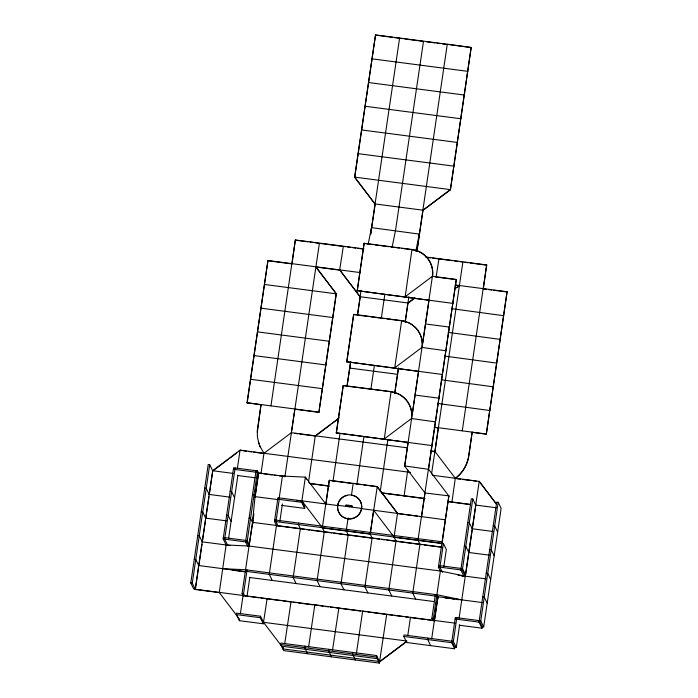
<?xml version="1.0" encoding="UTF-8"?>
<svg xmlns="http://www.w3.org/2000/svg" width="698" height="698" viewBox="0 0 698 698"><rect width="100%" height="100%" fill="white"/><g stroke="black" fill="none" stroke-linecap="round" stroke-linejoin="round"><path stroke-width="1.05" d="M257.353 432.202L261.035 404.57L257.3 430.474L257.431 437.105L258.984 443.806L258.365 441.694M285.552 476.455L258.522 472.921L255.032 496.627L252.536 522.348L441.773 547.058M455.175 623.174L193.73 589.042L190.781 582.97L208.213 464.458L209.705 464.659L212.777 470.984L228.194 459.406M463.769 575.981L460.82 569.908L471.281 498.8L472.773 498.991L462.312 570.1L465.261 576.173L440.368 571.025L249.046 546.054L226.117 544.955L219.268 592.619L195.353 589.496L192.282 583.17L209.705 464.659M195.231 589.243L212.654 470.731L240.06 450.149L410.581 472.406M195.353 589.496L198.52 567.945M202.01 544.248L198.834 565.79L195.763 559.464L194.271 559.273M205.491 520.542L202.324 542.093L199.253 535.759L197.752 535.567M208.981 496.836L205.805 518.387L202.734 512.062L201.242 511.861M212.462 473.139L209.295 494.681L206.224 488.356L204.723 488.164M227.609 545.155L224.66 539.074L235.121 467.974M237.364 468.463L240.06 450.149L246.42 451.213M261.706 404.901L247.031 402.746L267.945 260.529L360.482 272.613M247.153 402.999L267.945 260.529M228.56 538.69L237.905 475.12M256.035 470.784L245.574 541.892L247.677 546.229M267.098 598.858L263.268 623.785L239.353 620.67L236.404 614.589L236.622 613.114L260.537 616.229L263.608 622.564M247.066 542.084L257.536 470.897L233.621 467.773L223.151 538.969L247.066 542.084L249.177 546.429M255.154 496.88L258.644 473.174L261.759 473.584M243.34 596.066L242.075 593.457L253.802 513.737M252.973 520.455L249.046 546.054M253.444 517.218L253.767 515.063M239.353 620.67L239.571 619.187M240.365 613.795L243.061 595.481M260.965 473.741L263.975 453.272L291.371 432.69L406.786 447.758M270.946 405.87L295.341 239.955L363.972 248.907M269.105 260.921L291.982 263.905L295.341 239.955M244.413 595.394L243.567 593.658L247.057 569.952M246.996 596.493L249.849 577.106M263.268 623.785L260.319 617.713L260.537 616.229M276.591 525.76L274.48 521.423L277.97 497.726L338.277 505.596M279.27 497.595L282.437 476.045L305.366 477.144L325.922 504.218L329.281 480.268L377.112 486.506L397.668 513.58L417.421 516.162M279.462 497.918L275.972 521.615L278.083 525.96M276.452 525.472L269.262 574.358L272.211 580.431M284.88 476.865L319.379 243.323M294.861 408.984L291.371 432.69M279.872 521.231L282.411 503.991M386.675 614.467L379.363 663.1L283.702 650.615L280.753 644.542L280.971 643.059L376.623 655.544L379.703 661.87L406.245 641.933M298.613 523.064L298.395 524.547L300.506 528.883M281.739 505.413L304.616 508.397L301.667 502.324L305.366 477.144L306.352 479.168M300.358 528.595L293.169 577.482L296.127 583.554M283.083 647.412L282.865 648.896L378.525 661.381L378.744 659.898M284.705 643.748L291.014 601.981L282.69 600.891M304.616 508.397L304.834 506.923L301.885 500.841L296.667 500.597M308.472 482.144L315.287 435.814L339.263 417.805M294.984 409.237L318.899 412.361L336.2 293.596L315.775 266.776M357.551 315.287L360.238 296.973L339.69 269.899L343.294 246.446M318.899 412.361L336.323 293.849L264.577 284.487M416.976 251.376L422.997 210.43L450.393 189.856L471.185 47.385L375.533 34.9L354.61 177.109L375.166 204.191L371.842 226.815M354.741 177.371L375.533 34.9M304.886 646.182L304.668 647.657L307.617 653.738M324.422 532.007L322.31 527.671L329.281 480.268M408.121 442.48L336.253 432.856L343.224 385.453L391.055 391.7A24.247 23.828 -25.9 0 1 411.48 418.521L435.526 421.897M418.582 371.371L346.714 361.756L353.685 314.344L401.516 320.591A24.247 23.828 -25.9 0 1 421.941 347.412L445.978 350.789M429.034 300.262L357.167 290.647L364.138 243.244L411.968 249.483A24.247 23.828 -25.9 0 1 432.402 276.312L432.524 276.565A24.247 23.828 -25.9 0 0 415.188 250.346M336.375 433.109L343.224 385.453M346.836 362.009L353.685 314.344M357.289 290.9L364.138 243.244M324.273 531.719L317.084 580.605L320.042 586.678M308.621 646.863L314.807 604.852L323.244 606.187M333.025 480.948L339.996 433.545M346.967 386.142L350.448 362.437M357.428 315.034L361.067 290.255M347.089 386.395L350.736 361.616M370.603 234.1L399.57 38.277M370.734 234.354L371.554 227.635L419.507 234.135M328.793 649.297L328.584 650.78L331.533 656.853M348.127 517.864L346.225 530.785L348.337 535.13M351.452 495.24L353.197 483.382L361.643 484.726M348.189 534.843L340.999 583.729L343.948 589.801M332.536 649.986L338.844 608.22M356.94 484.072L363.911 436.669M370.882 389.266L374.364 365.56M381.335 318.157L384.825 294.451M352.708 652.421L352.49 653.904L355.448 659.976M384.205 439.356L391.055 391.7L344.411 385.846M394.667 368.247L401.638 320.844A24.247 23.828 -25.9 0 1 406.725 322.083M405.119 297.139L411.968 249.483M370.42 533.089L373.622 510.212L394.056 537.032L396.159 541.369L386.788 540.112M372.104 537.957L364.914 586.844L367.863 592.925M356.294 654.192L362.637 611.09L365.874 611.753M380.218 491.505L387.826 439.792M394.798 392.389L398.279 368.684M405.25 321.281L408.897 296.502M394.763 393.716L398.567 367.863M405.215 322.607L407.946 302.967L360.116 296.72L339.69 269.899M416.854 251.123L447.27 44.262L471.307 47.639M379.363 663.1L376.405 657.027L376.623 655.544M394.056 537.032L397.537 513.327M419.498 516.433L421.583 516.703L425.065 493.006L404.508 465.924L428.555 469.3L456.309 279.427L432.402 276.312L404.639 466.177L407.964 443.553M412.239 414.464L414.935 396.15M418.416 372.444L415.092 395.077L439.007 398.192M422.7 343.355L425.387 325.041M428.877 301.344L425.553 323.968L449.468 327.092M377.426 657.184L377.208 658.668L281.547 646.182M396.019 541.081L388.83 589.967L391.779 596.04M407.78 469.85L404.098 495.955M436.137 276.993L438.955 258.932M471.185 47.385L450.393 189.856M403.81 636.445L404.029 634.962L453.351 641.401L456.3 647.474L454.808 647.282L454.59 648.765L406.76 642.518L403.81 636.445L451.641 642.692L454.59 648.765M456.309 279.427L417.971 540.156L420.074 544.492M419.934 544.204L412.745 593.091L415.694 599.163M407.772 635.651L410.459 617.337M431.539 474.047L462.87 262.055L459.755 261.645M430.823 451.135L434.985 451.676L438.353 427.717M427.944 638.085L427.726 639.569L430.675 645.641M440.508 571.322L438.396 566.977L448.858 495.868L425.065 493.006M394.178 537.285L442.009 543.533L448.858 495.868M433.161 620.845L431.896 618.236L435.386 594.539M274.48 521.423L443.378 543.472L439.897 567.177L442.419 572.377M434.662 621.037L433.397 618.437L440.368 571.025M431.687 638.775L437.864 596.755L482.571 602.592M455.419 478.496C462.573 473.148 467.52 464.938 468.803 456.091L472.171 432.132L468.681 455.838C467.398 464.685 462.451 472.895 455.288 478.243L451.929 502.202M462.259 430.841L486.663 264.926L425.318 256.916M437.986 597.008L434.505 620.714L427.22 619.763M486.419 289.286L483.304 288.876L486.663 264.926M443.797 566.785L446.327 549.544L443.378 543.472M451.641 642.692L455.34 617.503L480.756 620.819L483.705 626.9L482.205 626.699L481.986 628.183L459.118 625.199M453.351 641.401L456.841 617.704M459.083 618.192L479.203 481.367L432.42 475.259M471.743 432.315L486.305 434.217L507.088 291.747L455.105 284.959M465.706 574.271L468.716 553.802M472.197 530.105L468.873 552.729L465.802 546.394L464.31 546.202M475.687 506.399L472.354 529.023L469.283 522.697L467.791 522.497M486.305 434.217L507.088 291.747M456.3 647.474L459.633 624.85M481.986 628.183L479.037 622.11L496.688 502.115L498.18 502.307L501.129 508.388L483.705 626.9M480.756 620.819L498.18 502.307M368.151 244.152L371.554 227.635M392.067 247.275L395.469 230.759L423.485 41.4L404.761 38.957M415.772 251.428L419.385 233.882M375.044 203.938L422.875 210.177L450.271 189.603L354.61 177.109L375.166 204.191M404.997 296.886L432.402 276.312M407.946 302.967L414.795 297.819M408.068 303.22L414.917 298.072M454.983 288.719L459.267 285.508M229.904 458.124L236.753 452.976M238.472 451.685L240.182 450.402M456.815 287.689L458.534 286.398M394.545 367.994L421.941 347.412M315.409 436.067L330.826 424.489M332.536 423.206L338.53 418.704M384.083 439.103L411.48 418.521M379.572 661.617L406.978 641.034L263.486 622.311L283.257 648.268M350.509 506.146L350.946 506.172M349.471 505.989L349.611 506.033M348.616 505.858L349.524 505.989M222.627 568.661L245.565 569.76L436.878 594.731L461.779 599.879M349.096 505.971L349.873 506.041M375.655 35.153L392.285 37.326M394.37 37.596L402.685 38.678M426.6 41.801L434.915 42.892M437 43.163L440.115 43.564M442.2 43.843L446.354 44.384M364.26 243.497L372.767 244.605M374.887 244.885L378.08 245.295M380.209 245.574L388.707 246.682M390.836 246.961L394.021 247.38M396.15 247.659L399.335 248.069M401.463 248.348L411.026 249.596M295.463 240.208L307.949 241.831M310.025 242.101L313.14 242.511M315.226 242.782L318.34 243.192M320.426 243.462L345.379 246.717M347.456 246.987L350.579 247.397M352.656 247.668L355.771 248.078M357.856 248.348L362.009 248.889M427.516 257.44L430.64 257.85M432.716 258.12L452.47 260.703M454.555 260.973L457.67 261.375M464.955 262.326L468.07 262.736M470.147 263.006L486.785 265.179M435.639 276.966L455.393 279.549M339.813 270.152L315.897 267.029L336.323 293.849M455.227 285.212L459.389 285.761M488.495 289.557L491.619 289.967M493.695 290.237L507.219 292M357.167 290.647L452.95 303.386M451.615 308.664L503.729 315.705M353.807 314.597L368.684 316.543M370.812 316.822L384.633 318.628M386.753 318.899L400.573 320.705M448.133 332.37L500.248 339.403M444.643 356.067L496.758 363.108M346.714 361.756L442.497 374.494M441.162 379.773L493.277 386.814M437.672 403.47L489.787 410.511M247.031 402.746L318.777 412.108M434.191 427.176L486.174 433.964M434.313 427.429L438.475 427.97M336.253 432.856L432.036 445.603M430.701 450.882L434.863 451.423L455.288 478.243M294.617 433.353L297.732 433.755M299.817 434.025L314.37 435.927M248.497 451.484L251.62 451.894M253.697 452.164L263.059 453.386M456.457 478.636L460.61 479.177M462.695 479.447L471.01 480.529M473.087 480.809L476.21 481.21M331.489 480.791L351.242 483.365M363.719 484.997L366.834 485.407M368.919 485.677L377.234 486.759L397.668 513.58M233.402 469.257L257.318 472.38L258.583 474.98M263.844 473.855L272.159 474.937M274.244 475.216L277.359 475.617M279.436 475.888L282.437 476.045M212.654 470.731L233.455 473.445M309.354 483.356L329.116 485.93M381.099 492.718L424.768 498.416M447.645 501.4L470.522 504.392M475.722 505.073L496.514 507.786M310.523 483.74L329.238 486.183M382.268 493.102L424.899 498.669M447.767 501.661L470.644 504.645M237.399 475.469L255.067 477.772M346.103 505.431L349.096 505.823L349.585 506.835M337.631 505.273L361.547 508.397M230.139 491.479L231.631 491.671L234.58 497.753M361.145 508.58L445.49 519.827M493.198 525.821L494.699 526.013L497.648 532.085M252.545 494.489L254.037 494.681L255.302 497.29M277.752 499.201L301.667 502.324M255.032 496.627L277.909 499.611M209.173 494.428L229.965 497.15M472.232 528.77L493.032 531.483M274.698 519.94L442.104 541.796L443.37 544.396M226.649 515.185L228.15 515.377L231.099 521.45M489.717 549.518L491.209 549.719L494.158 555.791M249.055 518.186L250.556 518.387L253.086 523.587M322.432 527.924L370.263 534.162M276.574 525.725L289.051 527.356M291.127 527.627L299.442 528.718M301.527 528.988L304.642 529.389M306.727 529.66L309.842 530.07M311.919 530.34L331.681 532.923M333.757 533.193L342.072 534.275M344.158 534.546L347.272 534.956M349.358 535.226L374.311 538.49M376.388 538.76L379.511 539.161M381.588 539.432L384.711 539.842M397.188 541.474L411.741 543.376M413.818 543.646L422.142 544.728M424.218 544.998L441.895 547.311M205.683 518.134L226.484 520.848M468.751 552.476L489.542 555.189M223.369 537.486L247.284 540.61L249.395 544.946M438.614 565.493L462.53 568.617L465.479 574.69M224.66 539.074L223.168 538.882L226.239 545.208M438.396 566.977L462.312 570.1M486.227 573.224L487.728 573.416L490.677 579.488M202.202 541.84L230.27 545.504M457.984 575.222L460.069 575.492M462.146 575.771L486.061 578.886M461.23 575.885L463.306 576.155M482.746 596.921L484.238 597.122L487.187 603.194M245.347 571.234L436.66 596.214L437.925 598.814M198.712 565.537L245.504 571.645M232.111 570.135L245.626 571.898M445.263 597.959L449.425 598.5M451.501 598.771L454.625 599.181M456.701 599.451L458.778 599.722M249.334 577.447L434.409 601.606M190.781 582.97L192.282 583.17M455.122 618.986L479.037 622.11M242.075 593.457L243.567 593.658M431.896 618.236L433.397 618.437M244.221 595.874L248.383 596.415M250.46 596.685L258.775 597.776M260.86 598.046L280.613 600.62M293.09 602.252L296.214 602.662M298.29 602.932L312.844 604.834M325.32 606.457L328.444 606.867M330.52 607.138L333.644 607.548M335.721 607.818L360.674 611.073M367.951 612.024L371.074 612.434M373.151 612.704L392.913 615.278M394.989 615.557L403.304 616.639M405.39 616.91L408.505 617.32M410.59 617.59L425.143 619.492M236.404 614.589L260.319 617.713M280.753 644.542L376.405 657.027M496.339 503.86L479.203 481.367L495.807 503.249M428.424 469.047L448.98 496.121M406.332 442.244L407.649 443.972M301.885 500.841L322.31 527.671M219.146 592.366L239.039 618.576M264.097 453.525L259.621 445.629L260.511 447.645M467.826 71.344L372.165 58.859M464.336 95.041L368.684 82.556M460.855 118.747L365.194 106.262M457.365 142.444L361.712 129.959M453.883 166.15L358.222 153.665M472.773 498.991L475.844 505.326M397.616 374.32L349.785 368.082M332.841 317.555L261.096 308.193M479.256 620.627L482.327 626.952M329.351 341.261L257.606 331.89M325.87 364.958L254.124 355.596M436.878 594.731L438.143 597.331M377.234 486.759L370.141 533.909L372.243 538.254M451.859 641.209L454.93 647.535M322.38 388.664L250.634 379.293M257.536 470.897L258.792 473.584M258.862 443.553L259.743 445.882M412.09 249.736A24.247 23.828 -25.9 0 1 414.167 250.102M400.067 394.955A24.247 23.828 -25.9 0 1 411.846 414.612M392.215 392.11A24.247 23.828 -25.9 0 1 396.272 393.192M397.249 393.567A24.247 23.828 -25.9 0 1 399.151 394.449M410.52 323.846A24.247 23.828 -25.9 0 1 422.307 343.503M407.702 322.459A24.247 23.828 -25.9 0 1 409.604 323.34M359.4 499.812A12.128 11.91 -25.9 0 1 357.751 515.901A12.128 11.91 -25.9 0 1 341.427 515.901A12.128 11.91 -25.9 0 1 340.231 499.812M340.912 499.018A12.128 11.91 -25.9 0 1 347.264 495.414M352.49 495.414A12.128 11.91 -25.9 0 1 356.346 497.011M357.202 497.604A12.128 11.91 -25.9 0 1 358.737 499.018M351.844 505.71L345.859 504.924L346.356 505.937L352.333 506.722L351.844 505.71M347.848 518.684A12.128 11.91 -25.9 0 0 360.814 502.263A12.128 11.91 -25.9 0 0 340.101 499.559A12.128 11.91 -25.9 0 0 347.848 518.684"/></g></svg>
